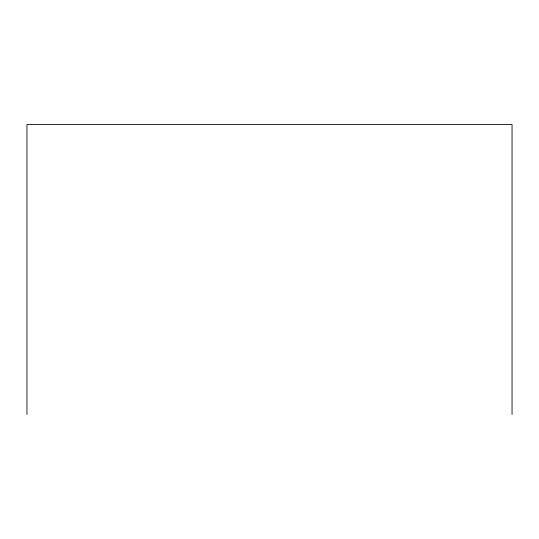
<?xml version="1.0" encoding="UTF-8"?>
<svg xmlns="http://www.w3.org/2000/svg" width="539" height="539" viewBox="0 0 539 539"><rect width="100%" height="100%" fill="white"/><g stroke="black" fill="none" stroke-linecap="round" stroke-linejoin="round"><path stroke-width="0.81" d="M512.05 414.484L512.05 124.516L26.95 124.516L26.95 414.484"/></g></svg>
